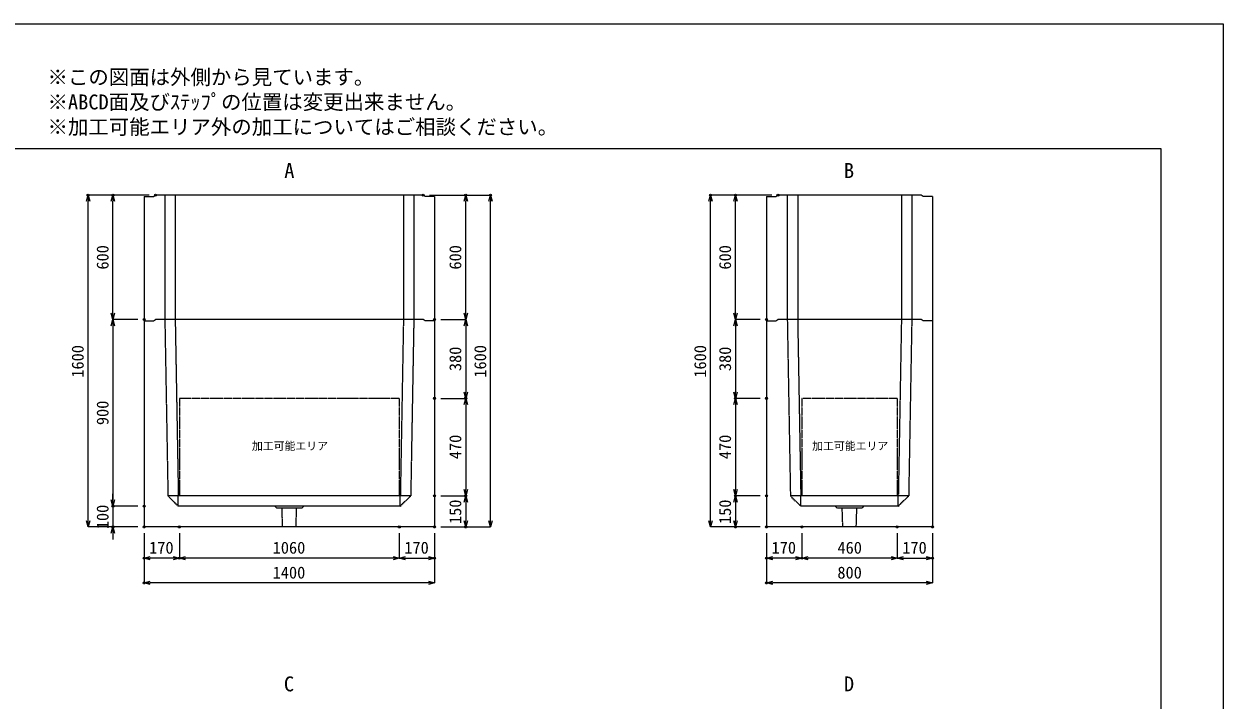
# Model space of a CAD drawing. Units: millimetres, scale not verified. Extents: x -4455 to 4455, y -3150 to 3150.
# Drawn here: x -1324 to 4455, y -109 to 3150 of the extents above; entities that cross this region are included whole.
import ezdxf
from ezdxf.enums import TextEntityAlignment as Align

# ---------------------------------------------------------------- set-up
doc = ezdxf.new("R2010")
doc.units = ezdxf.units.MM
doc.header["$LTSCALE"] = 20
doc.header["$PDMODE"] = 32
doc.header["$PDSIZE"] = 10
doc.linetypes.add('LONG_DASHED1', pattern=[7, 6, -1])
doc.linetypes.add('LONG_DOUBLE_CHAIN', pattern=[21.8, 18, -1, 0.6, -0.6, 0.6, -1])
for name, color, linetype, lineweight in [('0-0_D-TTL', 7, 'Continuous', 9), ('0-1_Defpoints', 7, 'Continuous', 9), ('0-3_D-TTL-TXT', 7, 'Continuous', 9), ('0-4_D-STR-TXT', 7, 'Continuous', 9), ('0-5_D-STR-DIM', 3, 'Continuous', 9), ('0-6_0', 7, 'Continuous', 9), ('0-7_D-STR-STR5', 1, 'LONG_DOUBLE_CHAIN', 9), ('0-8_D-STR', 7, 'Continuous', 9)]:
    doc.layers.add(name, color=color, linetype=linetype, lineweight=lineweight)
doc.styles.add('ＭＳ ゴシック', font='')
doc.styles.get('ＭＳ ゴシック').set_extended_font_data('MS Gothic')

# ---------------------------------------------------------------- blocks, each defined once
blk = doc.blocks.new('A$C4DE05FD1')
at = {"layer": '0-0_D-TTL', "color": 134}
for p, q in [((4000, 76000), (114800, 76000)), ((114800, 76000), (114800, 4000))]:
    blk.add_line(p, q, dxfattribs=at)
at = {"layer": '0-1_Defpoints', "color": 134}
for p, q in [((0, 84000), (118800, 84000)), ((118800, 84000), (118800, 0))]:
    blk.add_line(p, q, dxfattribs=at)
at = {"layer": '0-3_D-TTL-TXT', "style": 'ＭＳ ゴシック'}
for s, p in [('※この図面は外側から見ています。', (43260.9, 79815.7)), ('※ABCD面及びｽﾃｯﾌﾟの位置は変更出来ません。', (43260.9, 78215.7)), ('※加工可能エリア外の加工についてはご相談ください。', (43260.9, 76615.7))]:
    blk.add_text(s, height=962.2, dxfattribs=at).set_placement(p, align=Align.BOTTOM_LEFT)
blk = doc.blocks.new('_Open30')
at = {"layer": '0-6_0'}
blk.add_line((0, 0), (-20, 0), dxfattribs=at)
blk.add_lwpolyline([(-20, 5.36), (0, 0), (-20, -5.36)], dxfattribs=at)
blk = doc.blocks.new('A$C31CA379A')
at = {"layer": '0-4_D-STR-TXT', "style": 'ＭＳ ゴシック'}
for s, p in [('A', (-325.9, -2190.5)), ('B', (35638.6, -2190.5)), ('C', (-351.4, -35190.5)), ('D', (35638.6, -35190.5))]:
    blk.add_text(s, height=962.2, dxfattribs=at).set_placement(p, align=Align.BOTTOM_LEFT)
blk = doc.blocks.new('A$C3FAD1E95')
at = {"layer": '0-7_D-STR-STR5'}
for p, q in [((10600, -7600), (10600, -17000)), ((10600, -17000), (-10600, -17000))]:
    blk.add_line(p, q, dxfattribs=at)
blk.add_lwpolyline([(10600, -7600), (-10600, -7600), (-10600, -17000)], dxfattribs=at)
at = {"layer": '0-8_D-STR'}
for p, q in [((-13100, -120), (-12900, 0)), ((-14000, -120), (-14000, -20000)), ((-14000, -120), (-13100, -120)), ((14000, -120), (13100, -120)), ((14000, -120), (14000, -20000)), ((14000, -20000), (-14000, -20000))]:
    blk.add_line(p, q, dxfattribs=at)
at = {"layer": '0-8_D-STR', "linetype": 'LONG_DASHED1'}
for p, q in [((-12000, 0), (-11700, -17000)), ((-11000, 0), (-10700, -17000)), ((11000, 0), (10700, -17000)), ((12000, 0), (11700, -17000)), ((-10700, -18000), (-11700, -17000)), ((11700, -17000), (-11700, -17000)), ((-10700, -18000), (-10700, -17000)), ((10700, -18000), (11700, -17000)), ((10700, -18000), (10700, -17000)), ((10700, -18000), (-10700, -18000)), ((-1200, -18180), (-1400, -18000)), ((1200, -18180), (-1200, -18180)), ((-647, -20000), (-705, -18180)), ((647, -20000), (705, -18180)), ((1200, -18180), (1400, -18000))]:
    blk.add_line(p, q, dxfattribs=at)
at = {"layer": '0-8_D-STR'}
blk.add_lwpolyline([(13100, -120), (12900, 0), (-12900, 0)], dxfattribs=at)
blk = doc.blocks.new('A$C63B24F7B')
at = {"layer": '0-8_D-STR'}
for p, q in [((-13100, -120), (-12900, 0)), ((-14000, -120), (-14000, -12120)), ((-14000, -120), (-13100, -120)), ((14000, -120), (13100, -120)), ((14000, -120), (14000, -12120)), ((-14000, -12120), (-13100, -12120)), ((-13100, -12120), (-12900, -12000)), ((14000, -12120), (13100, -12120))]:
    blk.add_line(p, q, dxfattribs=at)
at = {"layer": '0-8_D-STR', "linetype": 'LONG_DASHED1'}
for p, q in [((-12000, 0), (-12000, -12000)), ((-11000, 0), (-11000, -12000)), ((11000, 0), (11000, -12000)), ((12000, 0), (12000, -12000))]:
    blk.add_line(p, q, dxfattribs=at)
at = {"layer": '0-8_D-STR'}
for points in [[(13100, -120), (12900, 0), (-12900, 0)], [(13100, -12120), (12900, -12000), (-12900, -12000)]]:
    blk.add_lwpolyline(points, dxfattribs=at)
blk = doc.blocks.new('A$C324C66D3')
at = {"layer": '0-4_D-STR-TXT'}
blk.add_blockref('A$C63B24F7B', (0, 0), dxfattribs=at)
blk = doc.blocks.new('A$C6C271CC6')
at = {"layer": '0-8_D-STR'}
for p, q in [((-7100, -120), (-6900, 0)), ((-8000, -120), (-8000, -12120)), ((-8000, -120), (-7100, -120)), ((8000, -120), (7100, -120)), ((8000, -120), (8000, -12120)), ((-8000, -12120), (-7100, -12120)), ((-7100, -12120), (-6900, -12000)), ((8000, -12120), (7100, -12120))]:
    blk.add_line(p, q, dxfattribs=at)
at = {"layer": '0-8_D-STR', "linetype": 'LONG_DASHED1'}
for p, q in [((-6000, 0), (-6000, -12000)), ((-5000, 0), (-5000, -12000)), ((5000, 0), (5000, -12000)), ((6000, 0), (6000, -12000))]:
    blk.add_line(p, q, dxfattribs=at)
at = {"layer": '0-8_D-STR'}
for points in [[(7100, -120), (6900, 0), (-6900, 0)], [(7100, -12120), (6900, -12000), (-6900, -12000)]]:
    blk.add_lwpolyline(points, dxfattribs=at)
blk = doc.blocks.new('A$C7B744E40')
at = {"layer": '0-7_D-STR-STR5'}
for p, q in [((4600, -7600), (4600, -17000)), ((4600, -17000), (-4600, -17000))]:
    blk.add_line(p, q, dxfattribs=at)
blk.add_lwpolyline([(4600, -7600), (-4600, -7600), (-4600, -17000)], dxfattribs=at)
at = {"layer": '0-8_D-STR'}
for p, q in [((-7100, -120), (-6900, 0)), ((-8000, -120), (-8000, -20000)), ((-8000, -120), (-7100, -120)), ((8000, -120), (7100, -120)), ((8000, -120), (8000, -20000)), ((8000, -20000), (-8000, -20000))]:
    blk.add_line(p, q, dxfattribs=at)
at = {"layer": '0-8_D-STR', "linetype": 'LONG_DASHED1'}
for p, q in [((-6000, 0), (-5700, -17000)), ((-5000, 0), (-4700, -17000)), ((5000, 0), (4700, -17000)), ((6000, 0), (5700, -17000)), ((-4700, -18000), (-5700, -17000)), ((5700, -17000), (-5700, -17000)), ((-4700, -18000), (-4700.3, -16982.4)), ((4700, -18000), (4700.3, -16982.4)), ((4700, -18000), (5700, -17000)), ((4700, -18000), (-4700, -18000)), ((-1200, -18180), (-1400, -18000)), ((1200, -18180), (-1200, -18180)), ((-646.9, -20000), (-705, -18180)), ((646.9, -20000), (705, -18180)), ((1200, -18180), (1400, -18000))]:
    blk.add_line(p, q, dxfattribs=at)
at = {"layer": '0-8_D-STR'}
blk.add_lwpolyline([(7100, -120), (6900, 0), (-6900, 0)], dxfattribs=at)

msp = doc.modelspace()

# ---------------------------------------------------------------- linework, layer by layer
at = {"layer": '0-1_Defpoints'}
for p in [(-1015, 2325), (-895, 2325), (-690, 2325), (600, 2325), (600, 2325), (805, 2325), (925, 2325), (1985, 2325), (2105, 2325), (2310, 2325), (2310, 2325), (-745, 1725), (655, 1725), (655, 1725), (2255, 1725), (2255, 1725), (655, 1345), (655, 1345), (805, 1345), (2105, 1345), (2255, 1345), (2255, 1345), (655, 875), (805, 875), (2105, 875), (2255, 875), (-895, 825), (-745, 825), (-895, 725), (-745, 725), (-745, 725), (-575, 725), (485, 725), (655, 725), (655, 725), (805, 725), (2105, 725), (2255, 725), (2255, 725), (2255, 725), (2255, 725), (2425, 725), (2885, 725), (3055, 725), (3055, 725), (-745, 575), (-575, 575), (655, 575), (2255, 575), (2425, 575), (3055, 575), (-745, 455), (2255, 455)]:
    msp.add_point(p, dxfattribs=at)
at = {"layer": '0-5_D-STR-DIM'}
for p, q in [((-720, 2325), (-1015, 2325)), ((-720, 2325), (-895, 2325)), ((630, 2325), (805, 2325)), ((630, 2325), (925, 2325)), ((2280, 2325), (1985, 2325)), ((2280, 2325), (2105, 2325)), ((-1015, 755), (-1015, 2295)), ((-895, 1755), (-895, 2295)), ((805, 1755), (805, 2295)), ((925, 755), (925, 2295)), ((1985, 755), (1985, 2295)), ((2105, 1755), (2105, 2295)), ((-775, 1725), (-895, 1725)), ((-775, 1725), (-895, 1725)), ((-895, 1695), (-895, 855)), ((685, 1725), (805, 1725)), ((685, 1725), (805, 1725)), ((805, 1695), (805, 1375)), ((2225, 1725), (2105, 1725)), ((2225, 1725), (2105, 1725)), ((2105, 1695), (2105, 1375)), ((685, 1345), (805, 1345)), ((685, 1345), (805, 1345)), ((2225, 1345), (2105, 1345)), ((2225, 1345), (2105, 1345)), ((805, 1315), (805, 905)), ((2105, 1315), (2105, 905)), ((-895, 855), (-895, 885)), ((685, 875), (805, 875)), ((685, 875), (805, 875)), ((2225, 875), (2105, 875)), ((2225, 875), (2105, 875)), ((-775, 825), (-895, 825)), ((-775, 825), (-895, 825)), ((-895, 825), (-895, 725)), ((805, 845), (805, 755)), ((2105, 845), (2105, 755)), ((-775, 725), (-1015, 725)), ((-775, 725), (-895, 725)), ((-895, 695), (-895, 665)), ((-745, 695), (-745, 575)), ((-745, 695), (-745, 455)), ((-575, 695), (-575, 575)), ((-575, 695), (-575, 575)), ((485, 695), (485, 575)), ((485, 695), (485, 575)), ((655, 695), (655, 575)), ((655, 695), (655, 455)), ((685, 725), (805, 725)), ((685, 725), (925, 725)), ((2225, 725), (1985, 725)), ((2225, 725), (2105, 725)), ((2255, 695), (2255, 575)), ((2255, 695), (2255, 455)), ((2425, 695), (2425, 575)), ((2425, 695), (2425, 575)), ((2885, 695), (2885, 575)), ((2885, 695), (2885, 575)), ((3055, 695), (3055, 575)), ((3055, 695), (3055, 455)), ((-605, 575), (-715, 575)), ((455, 575), (-545, 575)), ((515, 575), (625, 575)), ((2395, 575), (2285, 575)), ((2855, 575), (2455, 575)), ((2915, 575), (3025, 575)), ((625, 455), (-715, 455)), ((3025, 455), (2285, 455))]:
    msp.add_line(p, q, dxfattribs=at)

# ---------------------------------------------------------------- block references
at = {"layer": '0-0_D-TTL', "xscale": 0.075, "yscale": 0.075}
msp.add_blockref('A$C4DE05FD1', (-4455, -3150), dxfattribs=at)
at = {"layer": '0-4_D-STR-TXT', "xscale": 0.075, "yscale": 0.075}
msp.add_blockref('A$C31CA379A', (-45, 2550), dxfattribs=at)
at = {"layer": '0-5_D-STR-DIM', "xscale": 1.5, "yscale": 1.5}
for p, rotation in [((-1015, 2325), 90), ((-895, 2325), 90), ((805, 2325), 90), ((925, 2325), 90), ((1985, 2325), 90), ((2105, 2325), 90), ((-895, 1725), 270), ((805, 1725), 270), ((2105, 1725), 270), ((-895, 1725), 90), ((805, 1725), 90), ((2105, 1725), 90), ((805, 1345), 270), ((805, 1345), 90), ((2105, 1345), 270), ((2105, 1345), 90), ((805, 875), 270), ((805, 875), 90), ((2105, 875), 270), ((2105, 875), 90), ((-895, 825), 270), ((-895, 825), 270), ((-1015, 725), 270), ((805, 725), 270), ((925, 725), 270), ((1985, 725), 270), ((2105, 725), 270), ((-895, 725), 90), ((-745, 575), 180), ((-575, 575), 180), ((485, 575), 180), ((2255, 575), 180), ((2425, 575), 180), ((2885, 575), 180), ((-745, 455), 180), ((2255, 455), 180)]:
    msp.add_blockref('_Open30', p, dxfattribs=dict(at, rotation=rotation))
for p in [(-575, 575), (485, 575), (655, 575), (2425, 575), (2885, 575), (3055, 575), (655, 455), (3055, 455)]:
    msp.add_blockref('_Open30', p, dxfattribs=at)
at = {"layer": '0-8_D-STR', "xscale": 0.05, "yscale": 0.05}
for name, p in [('A$C324C66D3', (-45, 2325)), ('A$C6C271CC6', (2655, 2325)), ('A$C3FAD1E95', (-45, 1725)), ('A$C7B744E40', (2655, 1725))]:
    msp.add_blockref(name, p, dxfattribs=at)

# ---------------------------------------------------------------- texts
at = {"layer": '0-5_D-STR-DIM', "style": 'ＭＳ ゴシック'}
for s, p in [('600', (-898.9, 1965.9)), ('600', (801.1, 1965.9)), ('600', (2101.1, 1965.9)), ('1600', (-1018.9, 1444.72)), ('380', (801.1, 1476.35)), ('1600', (921.1, 1444.72)), ('1600', (1981.1, 1444.72)), ('380', (2101.1, 1476.35)), ('900', (-898.9, 1216.05)), ('470', (801.1, 1051.8)), ('470', (2101.1, 1051.8)), ('100', (-898.9, 714.22)), ('150', (801.1, 739.22)), ('150', (2101.1, 739.22))]:
    msp.add_text(s, height=57.77, rotation=90, dxfattribs=at).set_placement(p, align=Align.BOTTOM_LEFT)
for s, p in [('170', (-720.78, 578.9)), ('1060', (-125.28, 578.9)), ('170', (509.22, 578.9)), ('170', (2279.22, 578.9)), ('460', (2596.8, 578.9)), ('170', (2909.22, 578.9)), ('1400', (-125.28, 458.9)), ('800', (2596.35, 458.9))]:
    msp.add_text(s, height=57.77, dxfattribs=at).set_placement(p, align=Align.BOTTOM_LEFT)
at = {"layer": '0-7_D-STR-STR5', "style": 'ＭＳ ゴシック'}
for p in [(-225.31, 1084.63), (2474.69, 1084.63)]:
    msp.add_text('加工可能エリア', height=38.42, dxfattribs=at).set_placement(p, align=Align.BOTTOM_LEFT)

doc.saveas('drawing.dxf')
